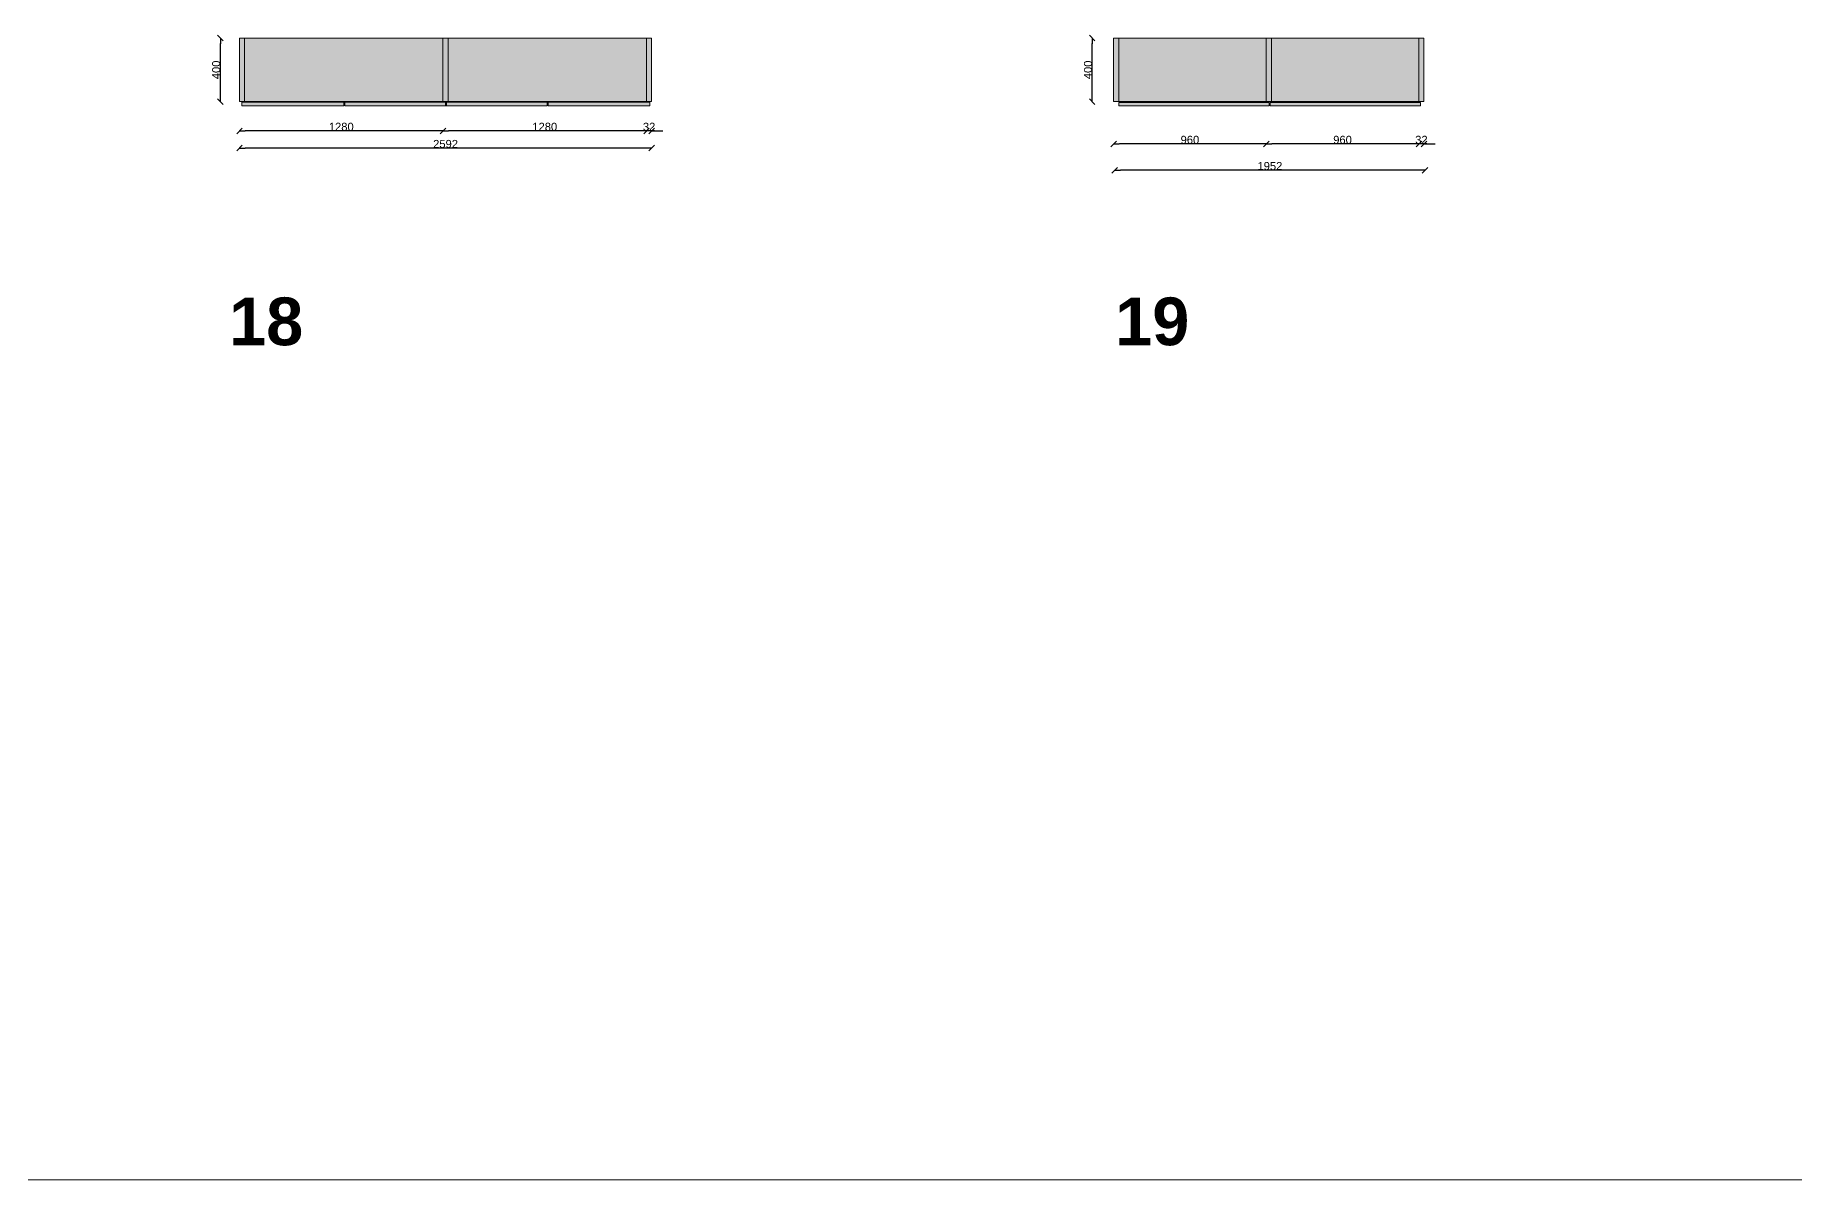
# Model space of a CAD drawing. Header units: millimetres. Extents: x -21288 to 39740, y -2987 to 21739.
# Drawn here: x 18488 to 29556, y -579 to 6619 of the extents above; entities that cross this region are included whole.
import ezdxf

# ---------------------------------------------------------------- set-up
doc = ezdxf.new("R2010")
doc.units = ezdxf.units.MM
doc.header["$LTSCALE"] = 50
doc.header["$PDMODE"] = 1
doc.header["$PDSIZE"] = -2
doc.layers.get('0').update_dxf_attribs({"lineweight": 18})
doc.layers.add('Linee arredi', color=3, linetype='Continuous', lineweight=5)
doc.layers.add('Quote', color=7, linetype='Continuous', lineweight=5)
doc.styles.add('Arial', font='Arial.ttf')
doc.styles.add('Arial (bold)', font='Arial Bold.ttf')
doc.dimstyles.new('M&C_quote arredo', dxfattribs={"dimtxt": 50.344329, "dimasz": 35.34668, "dimexe": 0, "dimexo": 0, "dimgap": 0.5, "dimtad": 1, "dimdec": 0, "dimtxsty": 'Arial', "dimblk": 'VW_SLASH-2', "dimblk1": 'VW_SLASH-2', "dimblk2": 'VW_SLASH-2', "dimcen": 0, "dimse1": 1, "dimse2": 1, "dimazin": 0, "dimtfac": 1, "dimtdec": 0, "dimtix": 1, "dimtmove": 0, "dimatfit": 0, "dimldrblk": 'VW_SLASH-2', "dimfxl": 0, "dimfxlon": 1, "dimfrac": 2, "dimtolj": 1, "dimarcsym": 0})

# ---------------------------------------------------------------- blocks, each defined once
blk = doc.blocks.new('VW_SLASH-2')
at = {"color": 0, "linetype": 'ByBlock', "lineweight": -2, "transparency": 16777216}
blk.add_line((0, 0), (-1, 0), dxfattribs=at)
at = {"color": 0, "linetype": 'Continuous', "lineweight": -2, "transparency": 16777216, "flags": 128}
blk.add_lwpolyline([(0.5, 0.5), (-0.5, -0.5)], dxfattribs=at)
blk = doc.blocks.new('*D553')
at = {"layer": 'Defpoints', "color": 0, "transparency": 16777216}
for p in [(19773, 6164), (22365, 6164), (19773, 5909)]:
    blk.add_point(p, dxfattribs=at)
at = {"layer": 'Quote', "color": 0, "lineweight": -2, "transparency": 16777216}
blk.add_line((22329, 5909), (19808, 5909), dxfattribs=at)
at = {"layer": 'Quote', "color": 0, "lineweight": -2, "transparency": 16777216, "xscale": 35.3466796875, "yscale": 35.3466796875, "zscale": 35.3466796875, "rotation": 180}
blk.add_blockref('VW_SLASH-2', (19773, 5909), dxfattribs=at)
at = {"layer": 'Quote', "color": 0, "lineweight": -2, "transparency": 16777216, "xscale": 35.3466796875, "yscale": 35.3466796875, "zscale": 35.3466796875}
blk.add_blockref('VW_SLASH-2', (22365, 5909), dxfattribs=at)
at = {"layer": 'Quote', "color": 0, "transparency": 16777216, "insert": (21069, 5935), "char_height": 50.3, "attachment_point": 5, "style": 'Arial'}
blk.add_mtext('\\A1;2592', dxfattribs=at)
blk = doc.blocks.new('*D554')
at = {"layer": 'Defpoints', "color": 0, "transparency": 16777216}
for p in [(21053, 6201), (19773, 6164), (19773, 6017)]:
    blk.add_point(p, dxfattribs=at)
at = {"layer": 'Quote', "color": 0, "lineweight": -2, "transparency": 16777216}
blk.add_line((21017, 6017), (19808, 6017), dxfattribs=at)
at = {"layer": 'Quote', "color": 0, "lineweight": -2, "transparency": 16777216, "xscale": 35.3466796875, "yscale": 35.3466796875, "zscale": 35.3466796875, "rotation": 180}
blk.add_blockref('VW_SLASH-2', (19773, 6017), dxfattribs=at)
at = {"layer": 'Quote', "color": 0, "lineweight": -2, "transparency": 16777216, "xscale": 35.3466796875, "yscale": 35.3466796875, "zscale": 35.3466796875}
blk.add_blockref('VW_SLASH-2', (21053, 6017), dxfattribs=at)
at = {"layer": 'Quote', "color": 0, "transparency": 16777216, "insert": (20413, 6043), "char_height": 50.3, "attachment_point": 5, "style": 'Arial'}
blk.add_mtext('\\A1;1280', dxfattribs=at)
blk = doc.blocks.new('*D555')
at = {"layer": 'Defpoints', "color": 0, "transparency": 16777216}
for p in [(21053, 6201), (22333, 6201), (21053, 6017)]:
    blk.add_point(p, dxfattribs=at)
at = {"layer": 'Quote', "color": 0, "lineweight": -2, "transparency": 16777216}
blk.add_line((22297, 6017), (21088, 6017), dxfattribs=at)
at = {"layer": 'Quote', "color": 0, "lineweight": -2, "transparency": 16777216, "xscale": 35.3466796875, "yscale": 35.3466796875, "zscale": 35.3466796875, "rotation": 180}
blk.add_blockref('VW_SLASH-2', (21053, 6017), dxfattribs=at)
at = {"layer": 'Quote', "color": 0, "lineweight": -2, "transparency": 16777216, "xscale": 35.3466796875, "yscale": 35.3466796875, "zscale": 35.3466796875}
blk.add_blockref('VW_SLASH-2', (22333, 6017), dxfattribs=at)
at = {"layer": 'Quote', "color": 0, "transparency": 16777216, "insert": (21693, 6043), "char_height": 50.3, "attachment_point": 5, "style": 'Arial'}
blk.add_mtext('\\A1;1280', dxfattribs=at)
blk = doc.blocks.new('*D556')
at = {"layer": 'Defpoints', "color": 0, "transparency": 16777216}
for p in [(22333, 6201), (22365, 6201), (22333, 6017)]:
    blk.add_point(p, dxfattribs=at)
at = {"layer": 'Quote', "color": 0, "lineweight": -2, "transparency": 16777216}
for p, q in [((22297, 6017), (22262, 6017)), ((22365, 6017), (22333, 6017)), ((22400, 6017), (22435, 6017))]:
    blk.add_line(p, q, dxfattribs=at)
at = {"layer": 'Quote', "color": 0, "lineweight": -2, "transparency": 16777216, "xscale": 35.3466796875, "yscale": 35.3466796875, "zscale": 35.3466796875}
blk.add_blockref('VW_SLASH-2', (22333, 6017), dxfattribs=at)
at = {"layer": 'Quote', "color": 0, "lineweight": -2, "transparency": 16777216, "xscale": 35.3466796875, "yscale": 35.3466796875, "zscale": 35.3466796875, "rotation": 180}
blk.add_blockref('VW_SLASH-2', (22365, 6017), dxfattribs=at)
at = {"layer": 'Quote', "color": 0, "transparency": 16777216, "insert": (22349, 6043), "char_height": 50.3, "attachment_point": 5, "style": 'Arial'}
blk.add_mtext('\\A1;32', dxfattribs=at)
blk = doc.blocks.new('*D557')
at = {"layer": 'Defpoints', "color": 0, "transparency": 16777216}
for p in [(25271, 6201), (26231, 6201), (25271, 5935)]:
    blk.add_point(p, dxfattribs=at)
at = {"layer": 'Quote', "color": 0, "lineweight": -2, "transparency": 16777216}
blk.add_line((26196, 5935), (25307, 5935), dxfattribs=at)
at = {"layer": 'Quote', "color": 0, "lineweight": -2, "transparency": 16777216, "xscale": 35.3466796875, "yscale": 35.3466796875, "zscale": 35.3466796875, "rotation": 180}
blk.add_blockref('VW_SLASH-2', (25271, 5935), dxfattribs=at)
at = {"layer": 'Quote', "color": 0, "lineweight": -2, "transparency": 16777216, "xscale": 35.3466796875, "yscale": 35.3466796875, "zscale": 35.3466796875}
blk.add_blockref('VW_SLASH-2', (26231, 5935), dxfattribs=at)
at = {"layer": 'Quote', "color": 0, "transparency": 16777216, "insert": (25751, 5961), "char_height": 50.3, "attachment_point": 5, "style": 'Arial'}
blk.add_mtext('\\A1;960', dxfattribs=at)
blk = doc.blocks.new('*D558')
at = {"layer": 'Defpoints', "color": 0, "transparency": 16777216}
for p in [(26231, 6201), (27191, 6201), (26231, 5935)]:
    blk.add_point(p, dxfattribs=at)
at = {"layer": 'Quote', "color": 0, "lineweight": -2, "transparency": 16777216}
blk.add_line((27156, 5935), (26267, 5935), dxfattribs=at)
at = {"layer": 'Quote', "color": 0, "lineweight": -2, "transparency": 16777216, "xscale": 35.3466796875, "yscale": 35.3466796875, "zscale": 35.3466796875, "rotation": 180}
blk.add_blockref('VW_SLASH-2', (26231, 5935), dxfattribs=at)
at = {"layer": 'Quote', "color": 0, "lineweight": -2, "transparency": 16777216, "xscale": 35.3466796875, "yscale": 35.3466796875, "zscale": 35.3466796875}
blk.add_blockref('VW_SLASH-2', (27191, 5935), dxfattribs=at)
at = {"layer": 'Quote', "color": 0, "transparency": 16777216, "insert": (26711, 5961), "char_height": 50.3, "attachment_point": 5, "style": 'Arial'}
blk.add_mtext('\\A1;960', dxfattribs=at)
blk = doc.blocks.new('*D559')
at = {"layer": 'Defpoints', "color": 0, "transparency": 16777216}
for p in [(27191, 6201), (27223, 6201), (27191, 5935)]:
    blk.add_point(p, dxfattribs=at)
at = {"layer": 'Quote', "color": 0, "lineweight": -2, "transparency": 16777216}
for p, q in [((27156, 5935), (27121, 5935)), ((27223, 5935), (27191, 5935)), ((27259, 5935), (27294, 5935))]:
    blk.add_line(p, q, dxfattribs=at)
at = {"layer": 'Quote', "color": 0, "lineweight": -2, "transparency": 16777216, "xscale": 35.3466796875, "yscale": 35.3466796875, "zscale": 35.3466796875}
blk.add_blockref('VW_SLASH-2', (27191, 5935), dxfattribs=at)
at = {"layer": 'Quote', "color": 0, "lineweight": -2, "transparency": 16777216, "xscale": 35.3466796875, "yscale": 35.3466796875, "zscale": 35.3466796875, "rotation": 180}
blk.add_blockref('VW_SLASH-2', (27223, 5935), dxfattribs=at)
at = {"layer": 'Quote', "color": 0, "transparency": 16777216, "insert": (27207, 5961), "char_height": 50.3, "attachment_point": 5, "style": 'Arial'}
blk.add_mtext('\\A1;32', dxfattribs=at)
blk = doc.blocks.new('*D560')
at = {"layer": 'Defpoints', "color": 0, "transparency": 16777216}
for p in [(25278, 6132), (27230, 6132), (25278, 5770)]:
    blk.add_point(p, dxfattribs=at)
at = {"layer": 'Quote', "color": 0, "lineweight": -2, "transparency": 16777216}
blk.add_line((27195, 5770), (25314, 5770), dxfattribs=at)
at = {"layer": 'Quote', "color": 0, "lineweight": -2, "transparency": 16777216, "xscale": 35.3466796875, "yscale": 35.3466796875, "zscale": 35.3466796875, "rotation": 180}
blk.add_blockref('VW_SLASH-2', (25278, 5770), dxfattribs=at)
at = {"layer": 'Quote', "color": 0, "lineweight": -2, "transparency": 16777216, "xscale": 35.3466796875, "yscale": 35.3466796875, "zscale": 35.3466796875}
blk.add_blockref('VW_SLASH-2', (27230, 5770), dxfattribs=at)
at = {"layer": 'Quote', "color": 0, "transparency": 16777216, "insert": (26254, 5796), "char_height": 50.3, "attachment_point": 5, "style": 'Arial'}
blk.add_mtext('\\A1;1952', dxfattribs=at)
blk = doc.blocks.new('*D563')
at = {"layer": 'Defpoints', "color": 0, "transparency": 16777216}
for p in [(19653, 6601), (19805, 6601), (19805, 6201)]:
    blk.add_point(p, dxfattribs=at)
at = {"layer": 'Quote', "color": 0, "lineweight": -2, "transparency": 16777216}
blk.add_line((19653, 6237), (19653, 6566), dxfattribs=at)
at = {"layer": 'Quote', "color": 0, "lineweight": -2, "transparency": 16777216, "xscale": 35.3466796875, "yscale": 35.3466796875, "zscale": 35.3466796875}
for p, rotation in [((19653, 6601), 90), ((19653, 6201), 270)]:
    blk.add_blockref('VW_SLASH-2', p, dxfattribs=dict(at, rotation=rotation))
at = {"layer": 'Quote', "color": 0, "transparency": 16777216, "insert": (19626, 6401), "char_height": 50.3, "attachment_point": 5, "rotation": 90, "style": 'Arial'}
blk.add_mtext('\\A1;400', dxfattribs=at)
blk = doc.blocks.new('*D564')
at = {"layer": 'Defpoints', "color": 0, "transparency": 16777216}
for p in [(25136, 6601), (25423, 6601), (25423, 6201)]:
    blk.add_point(p, dxfattribs=at)
at = {"layer": 'Quote', "color": 0, "lineweight": -2, "transparency": 16777216}
blk.add_line((25136, 6237), (25136, 6566), dxfattribs=at)
at = {"layer": 'Quote', "color": 0, "lineweight": -2, "transparency": 16777216, "xscale": 35.3466796875, "yscale": 35.3466796875, "zscale": 35.3466796875}
for p, rotation in [((25136, 6601), 90), ((25136, 6201), 270)]:
    blk.add_blockref('VW_SLASH-2', p, dxfattribs=dict(at, rotation=rotation))
at = {"layer": 'Quote', "color": 0, "transparency": 16777216, "insert": (25110, 6401), "char_height": 50.3, "attachment_point": 5, "rotation": 90, "style": 'Arial'}
blk.add_mtext('\\A1;400', dxfattribs=at)

msp = doc.modelspace()

# ---------------------------------------------------------------- hatches: boundary and pattern name
at = {"layer": 'Linee arredi'}
h = msp.add_hatch(color=7, dxfattribs=at)
h.dxf.hatch_style = 1
h.paths.add_polyline_path([(19804.53, 6601.49), (21052.53, 6601.49), (21052.53, 6201.49), (19804.53, 6201.49)])
h.paths.add_polyline_path([(19772.53, 6601.49), (19804.53, 6601.49), (19804.53, 6201.49), (19772.53, 6201.49)])
h.paths.add_polyline_path([(21084.53, 6601.49), (22332.53, 6601.49), (22332.53, 6201.49), (21084.53, 6201.49)])
h.paths.add_polyline_path([(22332.53, 6601.49), (22364.53, 6601.49), (22364.53, 6201.49), (22332.53, 6201.49)])
h.paths.add_polyline_path([(21052.53, 6601.49), (21084.53, 6601.49), (21084.53, 6201.49), (21052.53, 6201.49)])
h = msp.add_hatch(color=7, dxfattribs=at)
h.dxf.hatch_style = 1
h.paths.add_polyline_path([(25271.2, 6601.49), (25303.2, 6601.49), (25303.2, 6201.49), (25271.2, 6201.49)])
h.paths.add_polyline_path([(25303.2, 6601.49), (26231.2, 6601.49), (26231.2, 6201.49), (25303.2, 6201.49)])
h.paths.add_polyline_path([(26263.2, 6601.49), (27191.2, 6601.49), (27191.2, 6201.49), (26263.2, 6201.49)])
h.paths.add_polyline_path([(26231.2, 6601.49), (26263.2, 6601.49), (26263.2, 6201.49), (26231.2, 6201.49)])
h.paths.add_polyline_path([(27191.2, 6601.49), (27223.2, 6601.49), (27223.2, 6201.49), (27191.2, 6201.49)])
h.paths.add_polyline_path([(25162.23, 6331.47), (25162.23, 6473.98), (25058.48, 6473.98), (25058.48, 6331.47)], flags=9)
h = msp.add_hatch(color=252, dxfattribs=at)
h.dxf.hatch_style = 1
h.paths.add_polyline_path([(19788.53, 6197.11), (20428.53, 6197.11), (20428.53, 6175.11), (19788.53, 6175.11)])
h.paths.add_polyline_path([(20434.53, 6197.11), (21074.53, 6197.11), (21074.53, 6175.11), (20434.53, 6175.11)])
h.paths.add_polyline_path([(21068.53, 6197.11), (21708.53, 6197.11), (21708.53, 6175.11), (21068.53, 6175.11)])
h.paths.add_polyline_path([(21714.53, 6197.11), (22354.53, 6197.11), (22354.53, 6175.11), (21714.53, 6175.11)])
h = msp.add_hatch(color=252, dxfattribs=at)
h.dxf.hatch_style = 1
h.paths.add_polyline_path([(26250.2, 6196.49), (25303.2, 6196.49), (25303.2, 6174.49), (26250.2, 6174.49)])
h.paths.add_polyline_path([(27202.2, 6196.49), (26255.2, 6196.49), (26255.2, 6174.49), (27202.2, 6174.49)])

# ---------------------------------------------------------------- linework, layer by layer
msp.add_line((-21288.29, -579.35), (39740.16, -579.35))
at = {"layer": 'Linee arredi', "linetype": 'Continuous', "lineweight": 5, "transparency": 33554687, "flags": 128}
for points in [[(19772.53, 6601.49), (19804.53, 6601.49), (19804.53, 6201.49), (19772.53, 6201.49)], [(19804.53, 6601.49), (21052.53, 6601.49), (21052.53, 6201.49), (19804.53, 6201.49)], [(21052.53, 6601.49), (21084.53, 6601.49), (21084.53, 6201.49), (21052.53, 6201.49)], [(21084.53, 6601.49), (22332.53, 6601.49), (22332.53, 6201.49), (21084.53, 6201.49)], [(22332.53, 6601.49), (22364.53, 6601.49), (22364.53, 6201.49), (22332.53, 6201.49)], [(19788.53, 6197.11), (20428.53, 6197.11), (20428.53, 6175.11), (19788.53, 6175.11)], [(20434.53, 6197.11), (21074.53, 6197.11), (21074.53, 6175.11), (20434.53, 6175.11)], [(21068.53, 6197.11), (21708.53, 6197.11), (21708.53, 6175.11), (21068.53, 6175.11)], [(21714.53, 6197.11), (22354.53, 6197.11), (22354.53, 6175.11), (21714.53, 6175.11)], [(26250.2, 6196.49), (25303.2, 6196.49), (25303.2, 6174.49), (26250.2, 6174.49)], [(27202.2, 6196.49), (26255.2, 6196.49), (26255.2, 6174.49), (27202.2, 6174.49)]]:
    msp.add_lwpolyline(points, close=True, dxfattribs=at)
at = {"layer": 'Linee arredi', "linetype": 'Continuous', "lineweight": 15, "transparency": 33554687, "flags": 128}
for points in [[(25271.2, 6601.49), (25303.2, 6601.49), (25303.2, 6201.49), (25271.2, 6201.49)], [(25303.2, 6601.49), (26231.2, 6601.49), (26231.2, 6201.49), (25303.2, 6201.49)], [(26231.2, 6601.49), (26263.2, 6601.49), (26263.2, 6201.49), (26231.2, 6201.49)], [(26263.2, 6601.49), (27191.2, 6601.49), (27191.2, 6201.49), (26263.2, 6201.49)], [(27191.2, 6601.49), (27223.2, 6601.49), (27223.2, 6201.49), (27191.2, 6201.49)]]:
    msp.add_lwpolyline(points, close=True, dxfattribs=at)

# ---------------------------------------------------------------- texts
at = {"layer": 'Linee arredi', "transparency": 33554687, "char_height": 300, "attachment_point": 7, "line_spacing_factor": 1.006858, "style": 'Arial (bold)'}
for s, insert in [('18', (19707.56, 4665.16)), ('19', (25281.2, 4665.16))]:
    msp.add_mtext(s, dxfattribs=dict(at, insert=insert))

# ---------------------------------------------------------------- dimensions: what is measured, and where the dimension line sits
at = {"layer": 'Quote', "color": 7}
for base, p1, p2, picture, middle in [((19652.6, 6601.49), (19804.53, 6201.49), (19804.53, 6601.49), '*D563', (19626.4, 6401.49)), ((25136.2, 6601.49), (25423.13, 6201.49), (25423.13, 6601.49), '*D564', (25110, 6401.49))]:
    dim = msp.add_linear_dim(base=base, p1=p1, p2=p2, angle=270, dimstyle='M&C_quote arredo', override={"dimpost": '<>', "dimtmove": 1}, dxfattribs=at)
    dim.commit()
    dim.dimension.update_dxf_attribs({"geometry": picture, "text_midpoint": middle})
for base, p1, p2, picture, middle in [((19772.53, 6016.52), (21052.53, 6201.49), (19772.53, 6163.52), '*D554', (20412.53, 6042.73)), ((21052.53, 6016.52), (22332.53, 6201.49), (21052.53, 6201.49), '*D555', (21692.53, 6042.73)), ((22332.53, 6016.52), (22364.53, 6201.49), (22332.53, 6201.49), '*D556', (22348.53, 6042.75)), ((25271.2, 5934.99), (26231.2, 6201.49), (25271.2, 6201.49), '*D557', (25751.2, 5961.19)), ((26231.2, 5934.99), (27191.2, 6201.49), (26231.2, 6201.49), '*D558', (26711.2, 5961.19)), ((27191.2, 5934.99), (27223.2, 6201.49), (27191.2, 6201.49), '*D559', (27207.2, 5961.21)), ((19772.53, 5908.52), (22364.53, 6163.52), (19772.53, 6163.52), '*D553', (21068.53, 5934.73)), ((25278.26, 5770.08), (27230.26, 6132.47), (25278.26, 6132.47), '*D560', (26254.26, 5796.28))]:
    dim = msp.add_linear_dim(base=base, p1=p1, p2=p2, dimstyle='M&C_quote arredo', override={"dimpost": '<>', "dimtmove": 1}, dxfattribs=at)
    dim.commit()
    dim.dimension.update_dxf_attribs({"geometry": picture, "text_midpoint": middle})

doc.saveas('drawing.dxf')
